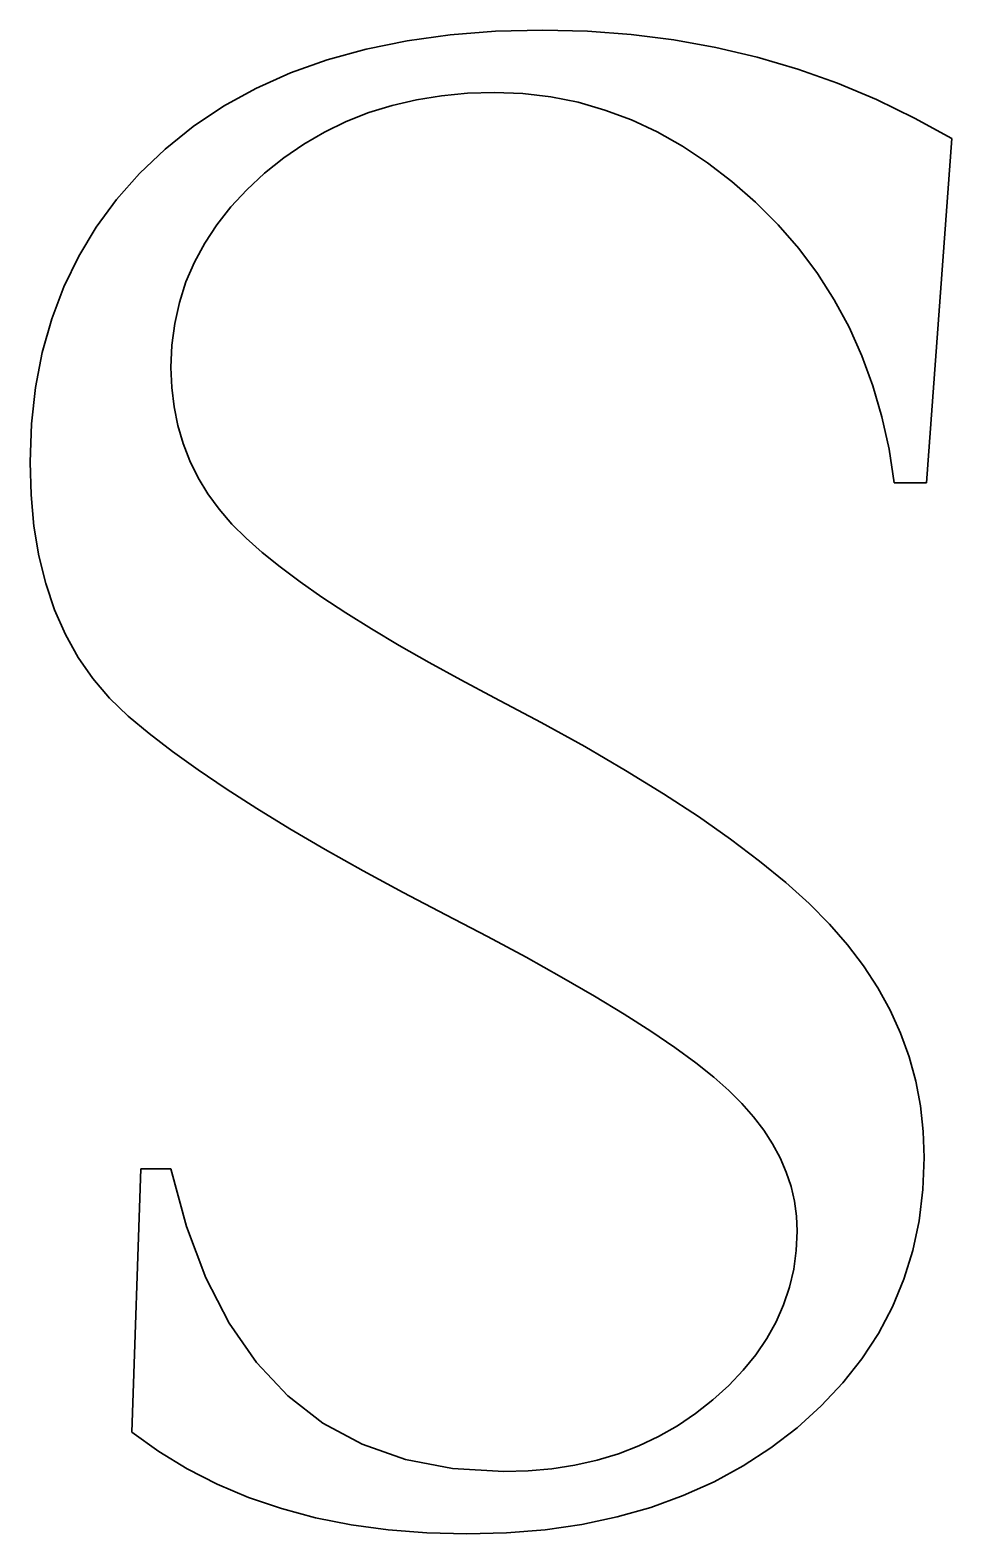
# Model space of a CAD drawing. Header units: millimetres. Extents: x -148 to 148, y -105 to 105.
# Drawn here: x -35.873 to -34.536, y 49.88 to 52.062 of the extents above; entities that cross this region are included whole.
import ezdxf

# ---------------------------------------------------------------- set-up
doc = ezdxf.new("R2010")
doc.units = ezdxf.units.MM
doc.layers.add('粗实线层', color=7, linetype='Continuous', lineweight=35)

msp = doc.modelspace()

# ---------------------------------------------------------------- linework, layer by layer
at = {"layer": '粗实线层', "color": 7, "lineweight": 35, "ltscale": 0.00158}
msp.add_line((-35.3263, 52.0468), (-35.2637, 52.0554), dxfattribs=at)
at = {"layer": '粗实线层', "color": 7, "lineweight": 35, "ltscale": 0.001648}
msp.add_line((-35.2637, 52.0554), (-35.198, 52.0606), dxfattribs=at)
at = {"layer": '粗实线层', "color": 7, "lineweight": 35, "ltscale": 0.001722}
msp.add_line((-35.198, 52.0606), (-35.1292, 52.0623), dxfattribs=at)
at = {"layer": '粗实线层', "color": 7, "lineweight": 35, "ltscale": 0.001612}
msp.add_line((-35.1292, 52.0623), (-35.0647, 52.0608), dxfattribs=at)
at = {"layer": '粗实线层', "color": 7, "lineweight": 35, "ltscale": 0.001588}
msp.add_line((-35.0647, 52.0608), (-35.0014, 52.056), dxfattribs=at)
at = {"layer": '粗实线层', "color": 7, "lineweight": 35, "ltscale": 0.001567}
msp.add_line((-35.0014, 52.056), (-34.9392, 52.0481), dxfattribs=at)
at = {"layer": '粗实线层', "color": 7, "lineweight": 35, "ltscale": 0.001551}
msp.add_line((-34.9392, 52.0481), (-34.8782, 52.0371), dxfattribs=at)
at = {"layer": '粗实线层', "color": 7, "lineweight": 35, "ltscale": 0.001462}
msp.add_line((-35.4422, 52.0192), (-35.3858, 52.0347), dxfattribs=at)
at = {"layer": '粗实线层', "color": 7, "lineweight": 35, "ltscale": 0.001518}
msp.add_line((-35.3858, 52.0347), (-35.3263, 52.0468), dxfattribs=at)
at = {"layer": '粗实线层', "color": 7, "lineweight": 35, "ltscale": 0.001539}
msp.add_line((-34.8782, 52.0371), (-34.8183, 52.0229), dxfattribs=at)
at = {"layer": '粗实线层', "color": 7, "lineweight": 35, "ltscale": 0.001413}
msp.add_line((-35.4954, 52.0002), (-35.4422, 52.0192), dxfattribs=at)
at = {"layer": '粗实线层', "color": 7, "lineweight": 35, "ltscale": 0.001532}
msp.add_line((-34.8183, 52.0229), (-34.7595, 52.0056), dxfattribs=at)
at = {"layer": '粗实线层', "color": 7, "lineweight": 35, "ltscale": 0.001529}
msp.add_line((-34.7595, 52.0056), (-34.7019, 51.9851), dxfattribs=at)
at = {"layer": '粗实线层', "color": 7, "lineweight": 35, "ltscale": 0.001373}
msp.add_line((-35.5456, 51.9777), (-35.4954, 52.0002), dxfattribs=at)
at = {"layer": '粗实线层', "color": 7, "lineweight": 35, "ltscale": 0.001531}
msp.add_line((-34.7019, 51.9851), (-34.6454, 51.9615), dxfattribs=at)
at = {"layer": '粗实线层', "color": 7, "lineweight": 35, "ltscale": 0.001342}
msp.add_line((-35.5926, 51.9518), (-35.5456, 51.9777), dxfattribs=at)
at = {"layer": '粗实线层', "color": 7, "lineweight": 35, "ltscale": 0.000904036}
msp.add_line((-35.3126, 51.9613), (-35.3479, 51.953), dxfattribs=at)
at = {"layer": '粗实线层', "color": 7, "lineweight": 35, "ltscale": 0.000922901}
msp.add_line((-35.2762, 51.9671), (-35.3126, 51.9613), dxfattribs=at)
at = {"layer": '粗实线层', "color": 7, "lineweight": 35, "ltscale": 0.000946514}
msp.add_line((-35.2385, 51.9706), (-35.2762, 51.9671), dxfattribs=at)
at = {"layer": '粗实线层', "color": 7, "lineweight": 35, "ltscale": 0.000973954}
for p, q in [((-35.1996, 51.9718), (-35.2385, 51.9706)), ((-35.8221, 51.1853), (-35.8377, 51.2209))]:
    msp.add_line(p, q, dxfattribs=at)
at = {"layer": '粗实线层', "color": 7, "lineweight": 35, "ltscale": 0.001031}
msp.add_line((-35.1584, 51.9702), (-35.1996, 51.9718), dxfattribs=at)
at = {"layer": '粗实线层', "color": 7, "lineweight": 35, "ltscale": 0.001018}
msp.add_line((-35.1179, 51.9654), (-35.1584, 51.9702), dxfattribs=at)
at = {"layer": '粗实线层', "color": 7, "lineweight": 35, "ltscale": 0.001013}
msp.add_line((-35.0782, 51.9575), (-35.1179, 51.9654), dxfattribs=at)
at = {"layer": '粗实线层', "color": 7, "lineweight": 35, "ltscale": 0.001537}
msp.add_line((-34.6454, 51.9615), (-34.59, 51.9347), dxfattribs=at)
at = {"layer": '粗实线层', "color": 7, "lineweight": 35, "ltscale": 0.00132}
msp.add_line((-35.6365, 51.9225), (-35.5926, 51.9518), dxfattribs=at)
at = {"layer": '粗实线层', "color": 7, "lineweight": 35, "ltscale": 0.000879773}
msp.add_line((-35.3818, 51.9425), (-35.4146, 51.9296), dxfattribs=at)
at = {"layer": '粗实线层', "color": 7, "lineweight": 35, "ltscale": 0.000889419}
msp.add_line((-35.3479, 51.953), (-35.3818, 51.9425), dxfattribs=at)
at = {"layer": '粗实线层', "color": 7, "lineweight": 35, "ltscale": 0.001014}
msp.add_line((-35.0392, 51.9463), (-35.0782, 51.9575), dxfattribs=at)
at = {"layer": '粗实线层', "color": 7, "lineweight": 35, "ltscale": 0.001021}
msp.add_line((-35.0009, 51.932), (-35.0392, 51.9463), dxfattribs=at)
at = {"layer": '粗实线层', "color": 7, "lineweight": 35, "ltscale": 0.001308}
msp.add_line((-35.6773, 51.8897), (-35.6365, 51.9225), dxfattribs=at)
at = {"layer": '粗实线层', "color": 7, "lineweight": 35, "ltscale": 0.000874814}
msp.add_line((-35.4146, 51.9296), (-35.4461, 51.9143), dxfattribs=at)
at = {"layer": '粗实线层', "color": 7, "lineweight": 35, "ltscale": 0.001035}
msp.add_line((-34.9634, 51.9145), (-35.0009, 51.932), dxfattribs=at)
at = {"layer": '粗实线层', "color": 7, "lineweight": 35, "ltscale": 0.001548}
msp.add_line((-34.59, 51.9347), (-34.5358, 51.9048), dxfattribs=at)
at = {"layer": '粗实线层', "color": 7, "lineweight": 35, "ltscale": 0.000880191}
msp.add_line((-35.4763, 51.8967), (-35.5053, 51.8768), dxfattribs=at)
at = {"layer": '粗实线层', "color": 7, "lineweight": 35, "ltscale": 0.000874961}
msp.add_line((-35.4461, 51.9143), (-35.4763, 51.8967), dxfattribs=at)
at = {"layer": '粗实线层', "color": 7, "lineweight": 35, "ltscale": 0.001055}
msp.add_line((-34.9267, 51.8938), (-34.9634, 51.9145), dxfattribs=at)
at = {"layer": '粗实线层', "color": 7, "lineweight": 35, "ltscale": 0.012521}
msp.add_line((-34.5358, 51.9048), (-34.5727, 51.4053), dxfattribs=at)
at = {"layer": '粗实线层', "color": 7, "lineweight": 35, "ltscale": 0.001288}
msp.add_line((-35.7145, 51.8541), (-35.6773, 51.8897), dxfattribs=at)
at = {"layer": '粗实线层', "color": 7, "lineweight": 35, "ltscale": 0.000890298}
msp.add_line((-35.5053, 51.8768), (-35.5331, 51.8545), dxfattribs=at)
at = {"layer": '粗实线层', "color": 7, "lineweight": 35, "ltscale": 0.001081}
msp.add_line((-34.8906, 51.8699), (-34.9267, 51.8938), dxfattribs=at)
at = {"layer": '粗实线层', "color": 7, "lineweight": 35, "ltscale": 0.00126}
msp.add_line((-35.7479, 51.8163), (-35.7145, 51.8541), dxfattribs=at)
at = {"layer": '粗实线层', "color": 7, "lineweight": 35, "ltscale": 0.000879568}
msp.add_line((-35.5331, 51.8545), (-35.5589, 51.8306), dxfattribs=at)
at = {"layer": '粗实线层', "color": 7, "lineweight": 35, "ltscale": 0.001112}
msp.add_line((-34.8553, 51.8428), (-34.8906, 51.8699), dxfattribs=at)
at = {"layer": '粗实线层', "color": 7, "lineweight": 35, "ltscale": 0.000848519}
msp.add_line((-35.5589, 51.8306), (-35.582, 51.8057), dxfattribs=at)
at = {"layer": '粗实线层', "color": 7, "lineweight": 35, "ltscale": 0.001148}
for p, q in [((-34.8208, 51.8126), (-34.8553, 51.8428)), ((-35.6296, 50.9887), (-35.6669, 51.0155))]:
    msp.add_line(p, q, dxfattribs=at)
at = {"layer": '粗实线层', "color": 7, "lineweight": 35, "ltscale": 0.001241}
msp.add_line((-35.7773, 51.7763), (-35.7479, 51.8163), dxfattribs=at)
at = {"layer": '粗实线层', "color": 7, "lineweight": 35, "ltscale": 0.001158}
msp.add_line((-34.788, 51.7799), (-34.8208, 51.8126), dxfattribs=at)
at = {"layer": '粗实线层', "color": 7, "lineweight": 35, "ltscale": 0.000821894}
msp.add_line((-35.582, 51.8057), (-35.6024, 51.7799), dxfattribs=at)
at = {"layer": '粗实线层', "color": 7, "lineweight": 35, "ltscale": 0.001232}
for p, q in [((-35.8028, 51.7341), (-35.7773, 51.7763)), ((-34.6196, 51.4053), (-34.6271, 51.454)), ((-35.5888, 50.9611), (-35.6296, 50.9887))]:
    msp.add_line(p, q, dxfattribs=at)
at = {"layer": '粗实线层', "color": 7, "lineweight": 35, "ltscale": 0.000801132}
msp.add_line((-35.6024, 51.7799), (-35.62, 51.7531), dxfattribs=at)
at = {"layer": '粗实线层', "color": 7, "lineweight": 35, "ltscale": 0.001143}
msp.add_line((-34.758, 51.7453), (-34.788, 51.7799), dxfattribs=at)
at = {"layer": '粗实线层', "color": 7, "lineweight": 35, "ltscale": 0.000786576}
msp.add_line((-35.62, 51.7531), (-35.6349, 51.7254), dxfattribs=at)
at = {"layer": '粗实线层', "color": 7, "lineweight": 35, "ltscale": 0.001133}
msp.add_line((-34.7309, 51.7091), (-34.758, 51.7453), dxfattribs=at)
at = {"layer": '粗实线层', "color": 7, "lineweight": 35, "ltscale": 0.001233}
msp.add_line((-35.8243, 51.6898), (-35.8028, 51.7341), dxfattribs=at)
at = {"layer": '粗实线层', "color": 7, "lineweight": 35, "ltscale": 0.00077814}
msp.add_line((-35.6349, 51.7254), (-35.6472, 51.6968), dxfattribs=at)
at = {"layer": '粗实线层', "color": 7, "lineweight": 35, "ltscale": 0.001129}
msp.add_line((-34.7065, 51.671), (-34.7309, 51.7091), dxfattribs=at)
at = {"layer": '粗实线层', "color": 7, "lineweight": 35, "ltscale": 0.001244}
msp.add_line((-35.842, 51.6433), (-35.8243, 51.6898), dxfattribs=at)
at = {"layer": '粗实线层', "color": 7, "lineweight": 35, "ltscale": 0.000776367}
msp.add_line((-35.6472, 51.6968), (-35.6567, 51.6672), dxfattribs=at)
at = {"layer": '粗实线层', "color": 7, "lineweight": 35, "ltscale": 0.000781369}
msp.add_line((-35.6567, 51.6672), (-35.6634, 51.6367), dxfattribs=at)
at = {"layer": '粗实线层', "color": 7, "lineweight": 35, "ltscale": 0.001132}
msp.add_line((-34.685, 51.6311), (-34.7065, 51.671), dxfattribs=at)
at = {"layer": '粗实线层', "color": 7, "lineweight": 35, "ltscale": 0.001265}
msp.add_line((-35.8557, 51.5946), (-35.842, 51.6433), dxfattribs=at)
at = {"layer": '粗实线层', "color": 7, "lineweight": 35, "ltscale": 0.000792614}
msp.add_line((-35.6634, 51.6367), (-35.6675, 51.6053), dxfattribs=at)
at = {"layer": '粗实线层', "color": 7, "lineweight": 35, "ltscale": 0.001141}
msp.add_line((-34.6663, 51.5895), (-34.685, 51.6311), dxfattribs=at)
at = {"layer": '粗实线层', "color": 7, "lineweight": 35, "ltscale": 0.001295}
msp.add_line((-35.8655, 51.5437), (-35.8557, 51.5946), dxfattribs=at)
at = {"layer": '粗实线层', "color": 7, "lineweight": 35, "ltscale": 0.000810182}
msp.add_line((-35.6675, 51.6053), (-35.6689, 51.5729), dxfattribs=at)
at = {"layer": '粗实线层', "color": 7, "lineweight": 35, "ltscale": 0.001155}
msp.add_line((-34.6504, 51.5461), (-34.6663, 51.5895), dxfattribs=at)
at = {"layer": '粗实线层', "color": 7, "lineweight": 35, "ltscale": 0.000726258}
msp.add_line((-35.6689, 51.5729), (-35.6678, 51.5439), dxfattribs=at)
at = {"layer": '粗实线层', "color": 7, "lineweight": 35, "ltscale": 0.001175}
msp.add_line((-34.6373, 51.501), (-34.6504, 51.5461), dxfattribs=at)
at = {"layer": '粗实线层', "color": 7, "lineweight": 35, "ltscale": 0.001334}
msp.add_line((-35.8714, 51.4907), (-35.8655, 51.5437), dxfattribs=at)
at = {"layer": '粗实线层', "color": 7, "lineweight": 35, "ltscale": 0.000707014}
msp.add_line((-35.6678, 51.5439), (-35.6645, 51.5158), dxfattribs=at)
at = {"layer": '粗实线层', "color": 7, "lineweight": 35, "ltscale": 0.000692538}
msp.add_line((-35.6645, 51.5158), (-35.6591, 51.4886), dxfattribs=at)
at = {"layer": '粗实线层', "color": 7, "lineweight": 35, "ltscale": 0.001382}
for p, q in [((-35.8734, 51.4355), (-35.8714, 51.4907)), ((-35.2484, 51.1194), (-35.1996, 51.0935))]:
    msp.add_line(p, q, dxfattribs=at)
at = {"layer": '粗实线层', "color": 7, "lineweight": 35, "ltscale": 0.000682556}
msp.add_line((-35.6591, 51.4886), (-35.6514, 51.4624), dxfattribs=at)
at = {"layer": '粗实线层', "color": 7, "lineweight": 35, "ltscale": 0.001201}
msp.add_line((-34.6271, 51.454), (-34.6373, 51.501), dxfattribs=at)
at = {"layer": '粗实线层', "color": 7, "lineweight": 35, "ltscale": 0.000677594}
msp.add_line((-35.6514, 51.4624), (-35.6416, 51.4371), dxfattribs=at)
at = {"layer": '粗实线层', "color": 7, "lineweight": 35, "ltscale": 0.000678226}
msp.add_line((-35.6416, 51.4371), (-35.6296, 51.4128), dxfattribs=at)
at = {"layer": '粗实线层', "color": 7, "lineweight": 35, "ltscale": 0.001194}
msp.add_line((-35.8719, 51.3877), (-35.8734, 51.4355), dxfattribs=at)
at = {"layer": '粗实线层', "color": 7, "lineweight": 35, "ltscale": 0.000683758}
msp.add_line((-35.6296, 51.4128), (-35.6155, 51.3894), dxfattribs=at)
at = {"layer": '粗实线层', "color": 7, "lineweight": 35, "ltscale": 0.001173}
for p, q in [((-34.5727, 51.4053), (-34.6196, 51.4053)), ((-35.3779, 51.1933), (-35.3376, 51.1693))]:
    msp.add_line(p, q, dxfattribs=at)
at = {"layer": '粗实线层', "color": 7, "lineweight": 35, "ltscale": 0.001138}
msp.add_line((-35.8677, 51.3424), (-35.8719, 51.3877), dxfattribs=at)
at = {"layer": '粗实线层', "color": 7, "lineweight": 35, "ltscale": 0.000694424}
msp.add_line((-35.6155, 51.3894), (-35.5991, 51.3669), dxfattribs=at)
at = {"layer": '粗实线层', "color": 7, "lineweight": 35, "ltscale": 0.000709789}
msp.add_line((-35.5991, 51.3669), (-35.5806, 51.3454), dxfattribs=at)
at = {"layer": '粗实线层', "color": 7, "lineweight": 35, "ltscale": 0.001087}
msp.add_line((-35.8605, 51.2995), (-35.8677, 51.3424), dxfattribs=at)
at = {"layer": '粗实线层', "color": 7, "lineweight": 35, "ltscale": 0.000729785}
msp.add_line((-35.5806, 51.3454), (-35.5599, 51.3248), dxfattribs=at)
at = {"layer": '粗实线层', "color": 7, "lineweight": 35, "ltscale": 0.000772908}
msp.add_line((-35.5599, 51.3248), (-35.5367, 51.3044), dxfattribs=at)
at = {"layer": '粗实线层', "color": 7, "lineweight": 35, "ltscale": 0.001043}
msp.add_line((-35.8506, 51.259), (-35.8605, 51.2995), dxfattribs=at)
at = {"layer": '粗实线层', "color": 7, "lineweight": 35, "ltscale": 0.000836895}
msp.add_line((-35.5367, 51.3044), (-35.5107, 51.2834), dxfattribs=at)
at = {"layer": '粗实线层', "color": 7, "lineweight": 35, "ltscale": 0.000902635}
msp.add_line((-35.5107, 51.2834), (-35.4817, 51.2618), dxfattribs=at)
at = {"layer": '粗实线层', "color": 7, "lineweight": 35, "ltscale": 0.000969272}
msp.add_line((-35.4817, 51.2618), (-35.45, 51.2396), dxfattribs=at)
at = {"layer": '粗实线层', "color": 7, "lineweight": 35, "ltscale": 0.001005}
msp.add_line((-35.8377, 51.2209), (-35.8506, 51.259), dxfattribs=at)
at = {"layer": '粗实线层', "color": 7, "lineweight": 35, "ltscale": 0.001036}
msp.add_line((-35.45, 51.2396), (-35.4154, 51.2167), dxfattribs=at)
at = {"layer": '粗实线层', "color": 7, "lineweight": 35, "ltscale": 0.001105}
msp.add_line((-35.4154, 51.2167), (-35.3779, 51.1933), dxfattribs=at)
at = {"layer": '粗实线层', "color": 7, "lineweight": 35, "ltscale": 0.00095169}
msp.add_line((-35.8035, 51.152), (-35.8221, 51.1853), dxfattribs=at)
at = {"layer": '粗实线层', "color": 7, "lineweight": 35, "ltscale": 0.001242}
msp.add_line((-35.3376, 51.1693), (-35.2944, 51.1446), dxfattribs=at)
at = {"layer": '粗实线层', "color": 7, "lineweight": 35, "ltscale": 0.000937969}
msp.add_line((-35.7822, 51.1212), (-35.8035, 51.152), dxfattribs=at)
at = {"layer": '粗实线层', "color": 7, "lineweight": 35, "ltscale": 0.001312}
msp.add_line((-35.2944, 51.1446), (-35.2484, 51.1194), dxfattribs=at)
at = {"layer": '粗实线层', "color": 7, "lineweight": 35, "ltscale": 0.000933576}
msp.add_line((-35.758, 51.0927), (-35.7822, 51.1212), dxfattribs=at)
at = {"layer": '粗实线层', "color": 7, "lineweight": 35, "ltscale": 0.000938477}
msp.add_line((-35.7309, 51.0667), (-35.758, 51.0927), dxfattribs=at)
at = {"layer": '粗实线层', "color": 7, "lineweight": 35, "ltscale": 0.001913}
msp.add_line((-35.1996, 51.0935), (-35.132, 51.0577), dxfattribs=at)
at = {"layer": '粗实线层', "color": 7, "lineweight": 35, "ltscale": 0.000984683}
msp.add_line((-35.7006, 51.0415), (-35.7309, 51.0667), dxfattribs=at)
at = {"layer": '粗实线层', "color": 7, "lineweight": 35, "ltscale": 0.001813}
msp.add_line((-35.132, 51.0577), (-35.0686, 51.0225), dxfattribs=at)
at = {"layer": '粗实线层', "color": 7, "lineweight": 35, "ltscale": 0.001066}
msp.add_line((-35.6669, 51.0155), (-35.7006, 51.0415), dxfattribs=at)
at = {"layer": '粗实线层', "color": 7, "lineweight": 35, "ltscale": 0.001713}
msp.add_line((-35.0686, 51.0225), (-35.0094, 50.9879), dxfattribs=at)
at = {"layer": '粗实线层', "color": 7, "lineweight": 35, "ltscale": 0.001613}
msp.add_line((-35.0094, 50.9879), (-34.9545, 50.9541), dxfattribs=at)
at = {"layer": '粗实线层', "color": 7, "lineweight": 35, "ltscale": 0.001317}
msp.add_line((-35.5444, 50.9326), (-35.5888, 50.9611), dxfattribs=at)
at = {"layer": '粗实线层', "color": 7, "lineweight": 35, "ltscale": 0.001515}
msp.add_line((-34.9545, 50.9541), (-34.9037, 50.9209), dxfattribs=at)
at = {"layer": '粗实线层', "color": 7, "lineweight": 35, "ltscale": 0.001402}
msp.add_line((-35.4966, 50.9034), (-35.5444, 50.9326), dxfattribs=at)
at = {"layer": '粗实线层', "color": 7, "lineweight": 35, "ltscale": 0.001418}
msp.add_line((-34.9037, 50.9209), (-34.8572, 50.8884), dxfattribs=at)
at = {"layer": '粗实线层', "color": 7, "lineweight": 35, "ltscale": 0.001488}
msp.add_line((-35.4452, 50.8734), (-35.4966, 50.9034), dxfattribs=at)
at = {"layer": '粗实线层', "color": 7, "lineweight": 35, "ltscale": 0.001574}
msp.add_line((-35.3903, 50.8425), (-35.4452, 50.8734), dxfattribs=at)
at = {"layer": '粗实线层', "color": 7, "lineweight": 35, "ltscale": 0.001323}
msp.add_line((-34.8572, 50.8884), (-34.815, 50.8565), dxfattribs=at)
at = {"layer": '粗实线层', "color": 7, "lineweight": 35, "ltscale": 0.00123}
msp.add_line((-34.815, 50.8565), (-34.7769, 50.8254), dxfattribs=at)
at = {"layer": '粗实线层', "color": 7, "lineweight": 35, "ltscale": 0.001661}
msp.add_line((-35.3319, 50.8109), (-35.3903, 50.8425), dxfattribs=at)
at = {"layer": '粗实线层', "color": 7, "lineweight": 35, "ltscale": 0.001139}
msp.add_line((-34.7769, 50.8254), (-34.7431, 50.7949), dxfattribs=at)
at = {"layer": '粗实线层', "color": 7, "lineweight": 35, "ltscale": 0.001748}
msp.add_line((-35.27, 50.7784), (-35.3319, 50.8109), dxfattribs=at)
at = {"layer": '粗实线层', "color": 7, "lineweight": 35, "ltscale": 0.001051}
msp.add_line((-34.7431, 50.7949), (-34.7135, 50.765), dxfattribs=at)
at = {"layer": '粗实线层', "color": 7, "lineweight": 35, "ltscale": 0.001699}
msp.add_line((-35.2097, 50.7469), (-35.27, 50.7784), dxfattribs=at)
at = {"layer": '粗实线层', "color": 7, "lineweight": 35, "ltscale": 0.00099319}
msp.add_line((-34.7135, 50.765), (-34.6874, 50.7351), dxfattribs=at)
at = {"layer": '粗实线层', "color": 7, "lineweight": 35, "ltscale": 0.00159}
msp.add_line((-35.1538, 50.7168), (-35.2097, 50.7469), dxfattribs=at)
at = {"layer": '粗实线层', "color": 7, "lineweight": 35, "ltscale": 0.00148}
msp.add_line((-35.1021, 50.6879), (-35.1538, 50.7168), dxfattribs=at)
at = {"layer": '粗实线层', "color": 7, "lineweight": 35, "ltscale": 0.000966697}
msp.add_line((-34.6874, 50.7351), (-34.664, 50.7043), dxfattribs=at)
at = {"layer": '粗实线层', "color": 7, "lineweight": 35, "ltscale": 0.000944858}
msp.add_line((-34.664, 50.7043), (-34.6434, 50.6726), dxfattribs=at)
at = {"layer": '粗实线层', "color": 7, "lineweight": 35, "ltscale": 0.001371}
msp.add_line((-35.0546, 50.6604), (-35.1021, 50.6879), dxfattribs=at)
at = {"layer": '粗实线层', "color": 7, "lineweight": 35, "ltscale": 0.000928396}
msp.add_line((-34.6434, 50.6726), (-34.6255, 50.6401), dxfattribs=at)
at = {"layer": '粗实线层', "color": 7, "lineweight": 35, "ltscale": 0.001262}
msp.add_line((-35.0114, 50.6343), (-35.0546, 50.6604), dxfattribs=at)
at = {"layer": '粗实线层', "color": 7, "lineweight": 35, "ltscale": 0.001154}
msp.add_line((-34.9725, 50.6095), (-35.0114, 50.6343), dxfattribs=at)
at = {"layer": '粗实线层', "color": 7, "lineweight": 35, "ltscale": 0.000916892}
msp.add_line((-34.6255, 50.6401), (-34.6104, 50.6066), dxfattribs=at)
at = {"layer": '粗实线层', "color": 7, "lineweight": 35, "ltscale": 0.001047}
msp.add_line((-34.9378, 50.586), (-34.9725, 50.6095), dxfattribs=at)
at = {"layer": '粗实线层', "color": 7, "lineweight": 35, "ltscale": 0.000940347}
msp.add_line((-34.9074, 50.5639), (-34.9378, 50.586), dxfattribs=at)
at = {"layer": '粗实线层', "color": 7, "lineweight": 35, "ltscale": 0.000911463}
msp.add_line((-34.6104, 50.6066), (-34.598, 50.5723), dxfattribs=at)
at = {"layer": '粗实线层', "color": 7, "lineweight": 35, "ltscale": 0.000835284}
msp.add_line((-34.8812, 50.5431), (-34.9074, 50.5639), dxfattribs=at)
at = {"layer": '粗实线层', "color": 7, "lineweight": 35, "ltscale": 0.000911355}
msp.add_line((-34.598, 50.5723), (-34.5884, 50.5372), dxfattribs=at)
at = {"layer": '粗实线层', "color": 7, "lineweight": 35, "ltscale": 0.000732284}
msp.add_line((-34.8593, 50.5237), (-34.8812, 50.5431), dxfattribs=at)
at = {"layer": '粗实线层', "color": 7, "lineweight": 35, "ltscale": 0.000666937}
msp.add_line((-34.8405, 50.5047), (-34.8593, 50.5237), dxfattribs=at)
at = {"layer": '粗实线层', "color": 7, "lineweight": 35, "ltscale": 0.000917122}
msp.add_line((-34.5884, 50.5372), (-34.5816, 50.5011), dxfattribs=at)
at = {"layer": '粗实线层', "color": 7, "lineweight": 35, "ltscale": 0.00063943}
msp.add_line((-34.8237, 50.4855), (-34.8405, 50.5047), dxfattribs=at)
at = {"layer": '粗实线层', "color": 7, "lineweight": 35, "ltscale": 0.000928506}
msp.add_line((-34.5816, 50.5011), (-34.5774, 50.4642), dxfattribs=at)
at = {"layer": '粗实线层', "color": 7, "lineweight": 35, "ltscale": 0.000614744}
msp.add_line((-34.8089, 50.4658), (-34.8237, 50.4855), dxfattribs=at)
at = {"layer": '粗实线层', "color": 7, "lineweight": 35, "ltscale": 0.000593189}
msp.add_line((-34.796, 50.4459), (-34.8089, 50.4658), dxfattribs=at)
at = {"layer": '粗实线层', "color": 7, "lineweight": 35, "ltscale": 0.000945143}
msp.add_line((-34.5774, 50.4642), (-34.5761, 50.4265), dxfattribs=at)
at = {"layer": '粗实线层', "color": 7, "lineweight": 35, "ltscale": 0.000575325}
msp.add_line((-34.7852, 50.4256), (-34.796, 50.4459), dxfattribs=at)
at = {"layer": '粗实线层', "color": 7, "lineweight": 35, "ltscale": 0.000561304}
msp.add_line((-34.7763, 50.405), (-34.7852, 50.4256), dxfattribs=at)
at = {"layer": '粗实线层', "color": 7, "lineweight": 35, "ltscale": 0.00117}
msp.add_line((-34.5761, 50.4265), (-34.5779, 50.3797), dxfattribs=at)
at = {"layer": '粗实线层', "color": 7, "lineweight": 35, "ltscale": 0.00956}
msp.add_line((-35.7259, 50.0275), (-35.7125, 50.4097), dxfattribs=at)
at = {"layer": '粗实线层', "color": 7, "lineweight": 35, "ltscale": 0.001089}
msp.add_line((-35.7125, 50.4097), (-35.6689, 50.4097), dxfattribs=at)
at = {"layer": '粗实线层', "color": 7, "lineweight": 35, "ltscale": 0.002159}
msp.add_line((-35.6689, 50.4097), (-35.6465, 50.3263), dxfattribs=at)
at = {"layer": '粗实线层', "color": 7, "lineweight": 35, "ltscale": 0.00055183}
msp.add_line((-34.7693, 50.384), (-34.7763, 50.405), dxfattribs=at)
at = {"layer": '粗实线层', "color": 7, "lineweight": 35, "ltscale": 0.000546129}
msp.add_line((-34.7644, 50.3628), (-34.7693, 50.384), dxfattribs=at)
at = {"layer": '粗实线层', "color": 7, "lineweight": 35, "ltscale": 0.001136}
msp.add_line((-34.5779, 50.3797), (-34.5834, 50.3346), dxfattribs=at)
at = {"layer": '粗实线层', "color": 7, "lineweight": 35, "ltscale": 0.000545611}
msp.add_line((-34.7614, 50.3411), (-34.7644, 50.3628), dxfattribs=at)
at = {"layer": '粗实线层', "color": 7, "lineweight": 35, "ltscale": 0.001994}
msp.add_line((-35.6465, 50.3263), (-35.6185, 50.2516), dxfattribs=at)
at = {"layer": '粗实线层', "color": 7, "lineweight": 35, "ltscale": 0.000549677}
msp.add_line((-34.7604, 50.3192), (-34.7614, 50.3411), dxfattribs=at)
at = {"layer": '粗实线层', "color": 7, "lineweight": 35, "ltscale": 0.001109}
msp.add_line((-34.5834, 50.3346), (-34.5926, 50.2912), dxfattribs=at)
at = {"layer": '粗实线层', "color": 7, "lineweight": 35, "ltscale": 0.000695326}
msp.add_line((-34.7617, 50.2914), (-34.7604, 50.3192), dxfattribs=at)
at = {"layer": '粗实线层', "color": 7, "lineweight": 35, "ltscale": 0.00068254}
msp.add_line((-34.7653, 50.2643), (-34.7617, 50.2914), dxfattribs=at)
at = {"layer": '粗实线层', "color": 7, "lineweight": 35, "ltscale": 0.001092}
msp.add_line((-34.5926, 50.2912), (-34.6056, 50.2495), dxfattribs=at)
at = {"layer": '粗实线层', "color": 7, "lineweight": 35, "ltscale": 0.000675395}
msp.add_line((-34.7714, 50.238), (-34.7653, 50.2643), dxfattribs=at)
at = {"layer": '粗实线层', "color": 7, "lineweight": 35, "ltscale": 0.001852}
msp.add_line((-35.6185, 50.2516), (-35.5846, 50.1857), dxfattribs=at)
at = {"layer": '粗实线层', "color": 7, "lineweight": 35, "ltscale": 0.00067445}
msp.add_line((-34.78, 50.2124), (-34.7714, 50.238), dxfattribs=at)
at = {"layer": '粗实线层', "color": 7, "lineweight": 35, "ltscale": 0.001084}
msp.add_line((-34.6056, 50.2495), (-34.6222, 50.2094), dxfattribs=at)
at = {"layer": '粗实线层', "color": 7, "lineweight": 35, "ltscale": 0.000679115}
msp.add_line((-34.791, 50.1876), (-34.78, 50.2124), dxfattribs=at)
at = {"layer": '粗实线层', "color": 7, "lineweight": 35, "ltscale": 0.001085}
msp.add_line((-34.6222, 50.2094), (-34.6424, 50.171), dxfattribs=at)
at = {"layer": '粗实线层', "color": 7, "lineweight": 35, "ltscale": 0.001737}
msp.add_line((-35.5846, 50.1857), (-35.545, 50.1286), dxfattribs=at)
at = {"layer": '粗实线层', "color": 7, "lineweight": 35, "ltscale": 0.000690273}
msp.add_line((-34.8045, 50.1635), (-34.791, 50.1876), dxfattribs=at)
at = {"layer": '粗实线层', "color": 7, "lineweight": 35, "ltscale": 0.001096}
msp.add_line((-34.6424, 50.171), (-34.6664, 50.1343), dxfattribs=at)
at = {"layer": '粗实线层', "color": 7, "lineweight": 35, "ltscale": 0.000706571}
msp.add_line((-34.8204, 50.1401), (-34.8045, 50.1635), dxfattribs=at)
at = {"layer": '粗实线层', "color": 7, "lineweight": 35, "ltscale": 0.001657}
msp.add_line((-35.545, 50.1286), (-35.4996, 50.0803), dxfattribs=at)
at = {"layer": '粗实线层', "color": 7, "lineweight": 35, "ltscale": 0.000728327}
msp.add_line((-34.8387, 50.1175), (-34.8204, 50.1401), dxfattribs=at)
at = {"layer": '粗实线层', "color": 7, "lineweight": 35, "ltscale": 0.001116}
msp.add_line((-34.6664, 50.1343), (-34.6941, 50.0993), dxfattribs=at)
at = {"layer": '粗实线层', "color": 7, "lineweight": 35, "ltscale": 0.000754975}
msp.add_line((-34.8595, 50.0956), (-34.8387, 50.1175), dxfattribs=at)
at = {"layer": '粗实线层', "color": 7, "lineweight": 35, "ltscale": 0.000785812}
msp.add_line((-34.8828, 50.0745), (-34.8595, 50.0956), dxfattribs=at)
at = {"layer": '粗实线层', "color": 7, "lineweight": 35, "ltscale": 0.001144}
msp.add_line((-34.6941, 50.0993), (-34.7254, 50.0659), dxfattribs=at)
at = {"layer": '粗实线层', "color": 7, "lineweight": 35, "ltscale": 0.001616}
msp.add_line((-35.4996, 50.0803), (-35.4484, 50.0408), dxfattribs=at)
at = {"layer": '粗实线层', "color": 7, "lineweight": 35, "ltscale": 0.000797532}
msp.add_line((-34.9078, 50.0547), (-34.8828, 50.0745), dxfattribs=at)
at = {"layer": '粗实线层', "color": 7, "lineweight": 35, "ltscale": 0.001181}
msp.add_line((-34.7254, 50.0659), (-34.7604, 50.0342), dxfattribs=at)
at = {"layer": '粗实线层', "color": 7, "lineweight": 35, "ltscale": 0.001617}
msp.add_line((-35.4484, 50.0408), (-35.3915, 50.0101), dxfattribs=at)
at = {"layer": '粗实线层', "color": 7, "lineweight": 35, "ltscale": 0.000790658}
msp.add_line((-34.9341, 50.0371), (-34.9078, 50.0547), dxfattribs=at)
at = {"layer": '粗实线层', "color": 7, "lineweight": 35, "ltscale": 0.001206}
msp.add_line((-35.6866, 49.9995), (-35.7259, 50.0275), dxfattribs=at)
at = {"layer": '粗实线层', "color": 7, "lineweight": 35, "ltscale": 0.000790318}
msp.add_line((-34.9901, 50.008), (-34.9615, 50.0215), dxfattribs=at)
at = {"layer": '粗实线层', "color": 7, "lineweight": 35, "ltscale": 0.000788017}
msp.add_line((-34.9615, 50.0215), (-34.9341, 50.0371), dxfattribs=at)
at = {"layer": '粗实线层', "color": 7, "lineweight": 35, "ltscale": 0.001199}
msp.add_line((-34.7604, 50.0342), (-34.7984, 50.005), dxfattribs=at)
at = {"layer": '粗实线层', "color": 7, "lineweight": 35, "ltscale": 0.001208}
for p, q in [((-35.6453, 49.9744), (-35.6866, 49.9995)), ((-34.8386, 49.9787), (-34.881, 49.9556))]:
    msp.add_line(p, q, dxfattribs=at)
at = {"layer": '粗实线层', "color": 7, "lineweight": 35, "ltscale": 0.00166}
msp.add_line((-35.3915, 50.0101), (-35.3288, 49.9881), dxfattribs=at)
at = {"layer": '粗实线层', "color": 7, "lineweight": 35, "ltscale": 0.000807824}
msp.add_line((-35.0507, 49.9872), (-35.0198, 49.9965), dxfattribs=at)
at = {"layer": '粗实线层', "color": 7, "lineweight": 35, "ltscale": 0.000796674}
msp.add_line((-35.0198, 49.9965), (-34.9901, 50.008), dxfattribs=at)
at = {"layer": '粗实线层', "color": 7, "lineweight": 35, "ltscale": 0.0012}
msp.add_line((-34.7984, 50.005), (-34.8386, 49.9787), dxfattribs=at)
at = {"layer": '粗实线层', "color": 7, "lineweight": 35, "ltscale": 0.001218}
msp.add_line((-35.6019, 49.9523), (-35.6453, 49.9744), dxfattribs=at)
at = {"layer": '粗实线层', "color": 7, "lineweight": 35, "ltscale": 0.001743}
msp.add_line((-35.3288, 49.9881), (-35.2604, 49.975), dxfattribs=at)
at = {"layer": '粗实线层', "color": 7, "lineweight": 35, "ltscale": 0.001859}
msp.add_line((-35.2604, 49.975), (-35.1862, 49.9706), dxfattribs=at)
at = {"layer": '粗实线层', "color": 7, "lineweight": 35, "ltscale": 0.000864694}
msp.add_line((-35.1505, 49.9716), (-35.1161, 49.9747), dxfattribs=at)
at = {"layer": '粗实线层', "color": 7, "lineweight": 35, "ltscale": 0.000841875}
msp.add_line((-35.1161, 49.9747), (-35.0828, 49.9799), dxfattribs=at)
at = {"layer": '粗实线层', "color": 7, "lineweight": 35, "ltscale": 0.000822752}
msp.add_line((-35.0828, 49.9799), (-35.0507, 49.9872), dxfattribs=at)
at = {"layer": '粗实线层', "color": 7, "lineweight": 35, "ltscale": 0.001234}
msp.add_line((-35.5564, 49.9331), (-35.6019, 49.9523), dxfattribs=at)
at = {"layer": '粗实线层', "color": 7, "lineweight": 35, "ltscale": 0.000890537}
msp.add_line((-35.1862, 49.9706), (-35.1505, 49.9716), dxfattribs=at)
at = {"layer": '粗实线层', "color": 7, "lineweight": 35, "ltscale": 0.001223}
msp.add_line((-34.881, 49.9556), (-34.9256, 49.9356), dxfattribs=at)
at = {"layer": '粗实线层', "color": 7, "lineweight": 35, "ltscale": 0.001256}
msp.add_line((-35.5088, 49.9169), (-35.5564, 49.9331), dxfattribs=at)
at = {"layer": '粗实线层', "color": 7, "lineweight": 35, "ltscale": 0.001245}
msp.add_line((-34.9256, 49.9356), (-34.9725, 49.9186), dxfattribs=at)
at = {"layer": '粗实线层', "color": 7, "lineweight": 35, "ltscale": 0.001285}
msp.add_line((-35.4592, 49.9036), (-35.5088, 49.9169), dxfattribs=at)
at = {"layer": '粗实线层', "color": 7, "lineweight": 35, "ltscale": 0.001274}
msp.add_line((-34.9725, 49.9186), (-35.0215, 49.9047), dxfattribs=at)
at = {"layer": '粗实线层', "color": 7, "lineweight": 35, "ltscale": 0.001318}
msp.add_line((-35.4074, 49.8933), (-35.4592, 49.9036), dxfattribs=at)
at = {"layer": '粗实线层', "color": 7, "lineweight": 35, "ltscale": 0.001358}
msp.add_line((-35.3536, 49.8859), (-35.4074, 49.8933), dxfattribs=at)
at = {"layer": '粗实线层', "color": 7, "lineweight": 35, "ltscale": 0.001351}
msp.add_line((-35.0727, 49.8939), (-35.1262, 49.8862), dxfattribs=at)
at = {"layer": '粗实线层', "color": 7, "lineweight": 35, "ltscale": 0.001309}
msp.add_line((-35.0215, 49.9047), (-35.0727, 49.8939), dxfattribs=at)
at = {"layer": '粗实线层', "color": 7, "lineweight": 35, "ltscale": 0.001401}
msp.add_line((-35.2978, 49.8815), (-35.3536, 49.8859), dxfattribs=at)
at = {"layer": '粗实线层', "color": 7, "lineweight": 35, "ltscale": 0.001449}
msp.add_line((-35.2398, 49.8801), (-35.2978, 49.8815), dxfattribs=at)
at = {"layer": '粗实线层', "color": 7, "lineweight": 35, "ltscale": 0.001448}
msp.add_line((-35.1819, 49.8816), (-35.2398, 49.8801), dxfattribs=at)
at = {"layer": '粗实线层', "color": 7, "lineweight": 35, "ltscale": 0.001397}
msp.add_line((-35.1262, 49.8862), (-35.1819, 49.8816), dxfattribs=at)

doc.saveas('drawing.dxf')
